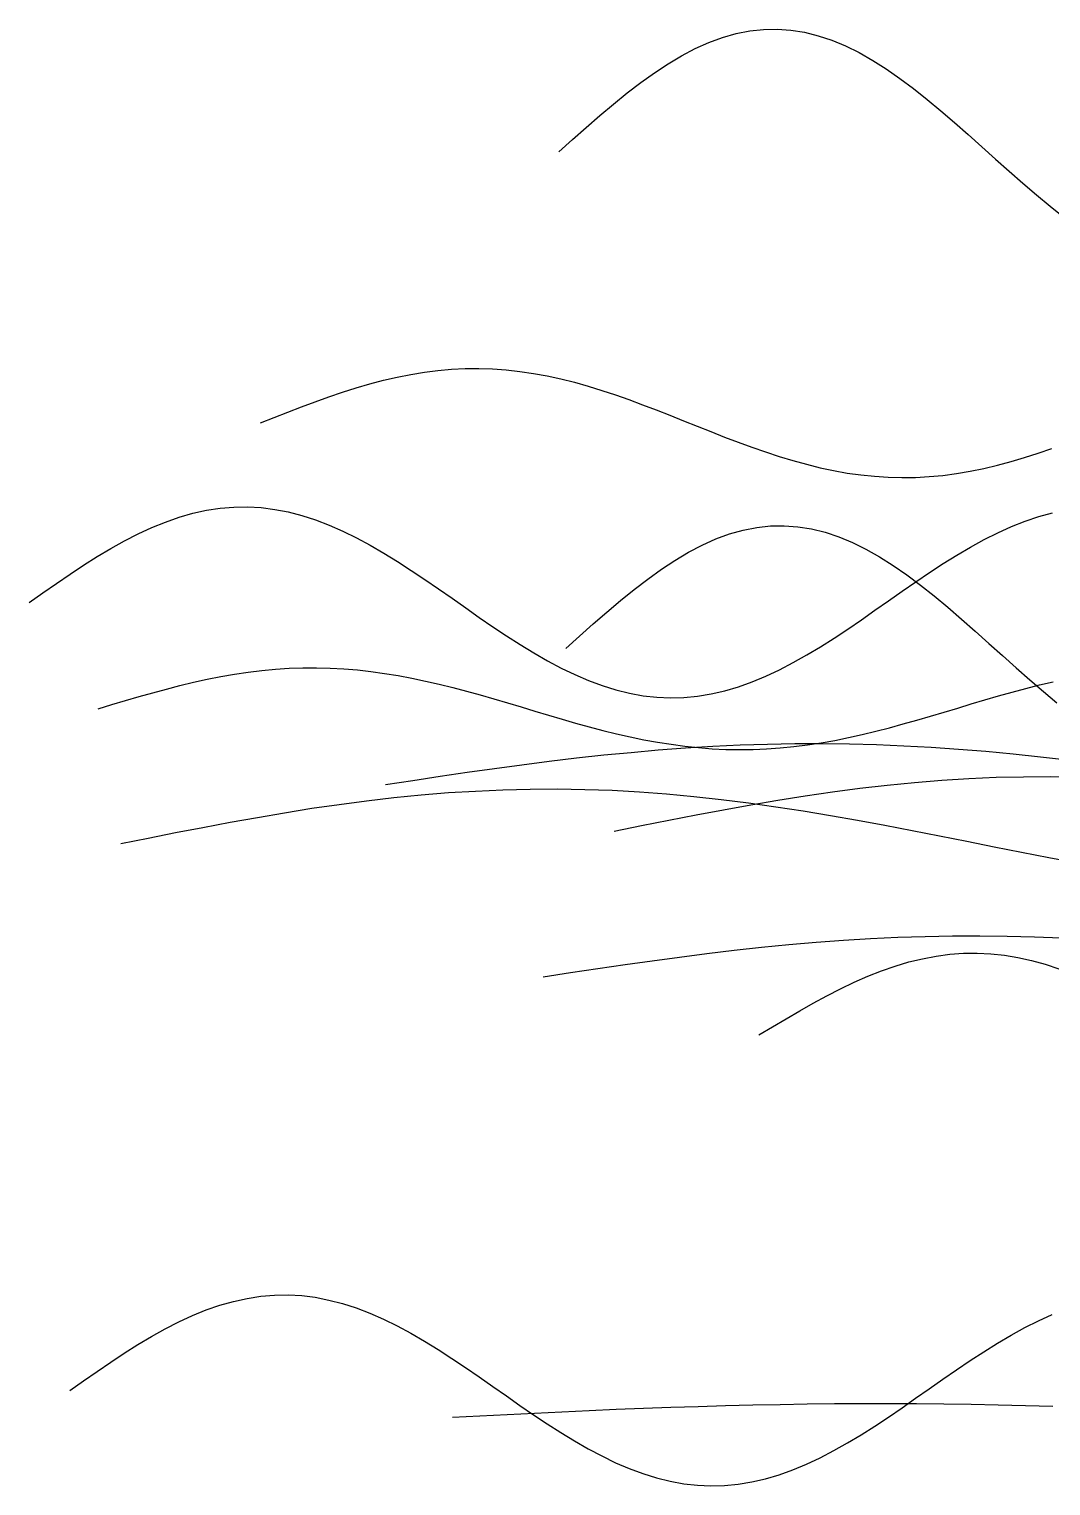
# Model space of a CAD drawing. Header units: metres. Extents: x -249 to 352, y -252 to 258.
# Drawn here: x -241.6 to -166.8, y -246.9 to -140.1 of the extents above; entities that cross this region are included whole.
import ezdxf

# ---------------------------------------------------------------- set-up
doc = ezdxf.new("R2010")
doc.units = ezdxf.units.M

msp = doc.modelspace()

# ---------------------------------------------------------------- linework, layer by layer
for p, q in [((-191.82, -141.11, -433.01), (-190.82, -140.74, -433.01)), ((-190.82, -140.74, -433.01), (-189.82, -140.45, -433.01)), ((-189.82, -140.45, -433.01), (-188.82, -140.26, -433.01)), ((-188.82, -140.26, -433.01), (-187.82, -140.15, -433.01)), ((-187.82, -140.15, -433.01), (-186.82, -140.13, -433.01)), ((-186.82, -140.13, -433.01), (-185.82, -140.2, -433.01)), ((-185.82, -140.2, -433.01), (-184.82, -140.36, -433.01)), ((-184.82, -140.36, -433.01), (-183.82, -140.61, -433.01)), ((-183.82, -140.61, -433.01), (-182.82, -140.94, -433.01)), ((-193.82, -142.08, -433.01), (-192.82, -141.55, -433.01)), ((-192.82, -141.55, -433.01), (-191.82, -141.11, -433.01)), ((-182.82, -140.94, -433.01), (-181.82, -141.36, -433.01)), ((-181.82, -141.36, -433.01), (-180.82, -141.85, -433.01)), ((-180.82, -141.85, -433.01), (-179.82, -142.42, -433.01)), ((-195.82, -143.33, -433.01), (-194.82, -142.67, -433.01)), ((-194.82, -142.67, -433.01), (-193.82, -142.08, -433.01)), ((-179.82, -142.42, -433.01), (-178.82, -143.05, -433.01)), ((-197.82, -144.81, -433.01), (-196.82, -144.04, -433.01)), ((-196.82, -144.04, -433.01), (-195.82, -143.33, -433.01)), ((-178.82, -143.05, -433.01), (-177.82, -143.74, -433.01)), ((-177.82, -143.74, -433.01), (-176.82, -144.49, -433.01)), ((-198.82, -145.62, -433.01), (-197.82, -144.81, -433.01)), ((-176.82, -144.49, -433.01), (-175.82, -145.28, -433.01)), ((-199.82, -146.47, -433.01), (-198.82, -145.62, -433.01)), ((-175.82, -145.28, -433.01), (-174.82, -146.11, -433.01)), ((-174.82, -146.11, -433.01), (-173.82, -146.97, -433.01)), ((-200.82, -147.34, -433.01), (-199.82, -146.47, -433.01)), ((-173.82, -146.97, -433.01), (-172.82, -147.86, -433.01)), ((-202.82, -149.13, -433.01), (-201.82, -148.23, -433.01)), ((-201.82, -148.23, -433.01), (-200.82, -147.34, -433.01)), ((-172.82, -147.86, -433.01), (-171.82, -148.75, -433.01)), ((-171.82, -148.75, -433.01), (-170.82, -149.65, -433.01)), ((-170.82, -149.65, -433.01), (-169.82, -150.55, -433.01)), ((-169.82, -150.55, -433.01), (-168.82, -151.43, -433.01)), ((-168.82, -151.43, -433.01), (-167.82, -152.28, -433.01)), ((-167.82, -152.28, -433.01), (-166.82, -153.11, -433.01)), ((-166.82, -153.11, -433.01), (-165.82, -153.9, -433.01)), ((-214.68, -165.63, -433.01), (-213.68, -165.43, -433.01)), ((-213.68, -165.43, -433.01), (-212.68, -165.27, -433.01)), ((-212.68, -165.27, -433.01), (-211.68, -165.14, -433.01)), ((-211.68, -165.14, -433.01), (-210.68, -165.05, -433.01)), ((-210.68, -165.05, -433.01), (-209.68, -165, -433.01)), ((-209.68, -165, -433.01), (-208.68, -165, -433.01)), ((-208.68, -165, -433.01), (-207.68, -165.03, -433.01)), ((-207.68, -165.03, -433.01), (-206.68, -165.1, -433.01)), ((-206.68, -165.1, -433.01), (-205.68, -165.21, -433.01)), ((-205.68, -165.21, -433.01), (-204.68, -165.36, -433.01)), ((-204.68, -165.36, -433.01), (-203.68, -165.54, -433.01)), ((-218.68, -166.74, -433.01), (-217.68, -166.42, -433.01)), ((-217.68, -166.42, -433.01), (-216.68, -166.12, -433.01)), ((-216.68, -166.12, -433.01), (-215.68, -165.86, -433.01)), ((-215.68, -165.86, -433.01), (-214.68, -165.63, -433.01)), ((-203.68, -165.54, -433.01), (-202.68, -165.76, -433.01)), ((-202.68, -165.76, -433.01), (-201.68, -166.01, -433.01)), ((-201.68, -166.01, -433.01), (-200.68, -166.29, -433.01)), ((-200.68, -166.29, -433.01), (-199.68, -166.6, -433.01)), ((-221.68, -167.81, -433.01), (-220.68, -167.44, -433.01)), ((-220.68, -167.44, -433.01), (-219.68, -167.08, -433.01)), ((-219.68, -167.08, -433.01), (-218.68, -166.74, -433.01)), ((-199.68, -166.6, -433.01), (-198.68, -166.93, -433.01)), ((-198.68, -166.93, -433.01), (-197.68, -167.28, -433.01)), ((-197.68, -167.28, -433.01), (-196.68, -167.65, -433.01)), ((-224.68, -168.99, -433.01), (-223.68, -168.59, -433.01)), ((-223.68, -168.59, -433.01), (-222.68, -168.2, -433.01)), ((-222.68, -168.2, -433.01), (-221.68, -167.81, -433.01)), ((-196.68, -167.65, -433.01), (-195.68, -168.04, -433.01)), ((-195.68, -168.04, -433.01), (-194.68, -168.43, -433.01)), ((-194.68, -168.43, -433.01), (-193.68, -168.83, -433.01)), ((-193.68, -168.83, -433.01), (-192.68, -169.23, -433.01)), ((-192.68, -169.23, -433.01), (-191.68, -169.62, -433.01)), ((-191.68, -169.62, -433.01), (-190.68, -170.02, -433.01)), ((-190.68, -170.02, -433.01), (-189.68, -170.4, -433.01)), ((-189.68, -170.4, -433.01), (-188.68, -170.76, -433.01)), ((-188.68, -170.76, -433.01), (-187.68, -171.11, -433.01)), ((-187.68, -171.11, -433.01), (-186.68, -171.44, -433.01)), ((-186.68, -171.44, -433.01), (-185.68, -171.74, -433.01)), ((-185.68, -171.74, -433.01), (-184.68, -172.02, -433.01)), ((-170.68, -172.08, -433.01), (-169.68, -171.82, -433.01)), ((-169.68, -171.82, -433.01), (-168.68, -171.52, -433.01)), ((-168.68, -171.52, -433.01), (-167.68, -171.2, -433.01)), ((-167.68, -171.2, -433.01), (-166.68, -170.85, -433.01)), ((-184.68, -172.02, -433.01), (-183.68, -172.27, -433.01)), ((-183.68, -172.27, -433.01), (-182.68, -172.48, -433.01)), ((-182.68, -172.48, -433.01), (-181.68, -172.66, -433.01)), ((-181.68, -172.66, -433.01), (-180.68, -172.8, -433.01)), ((-180.68, -172.8, -433.01), (-179.68, -172.9, -433.01)), ((-179.68, -172.9, -433.01), (-178.68, -172.97, -433.01)), ((-176.68, -172.98, -433.01), (-175.68, -172.92, -433.01)), ((-175.68, -172.92, -433.01), (-174.68, -172.83, -433.01)), ((-174.68, -172.83, -433.01), (-173.68, -172.7, -433.01)), ((-173.68, -172.7, -433.01), (-172.68, -172.53, -433.01)), ((-172.68, -172.53, -433.01), (-171.68, -172.32, -433.01)), ((-171.68, -172.32, -433.01), (-170.68, -172.08, -433.01)), ((-178.68, -172.97, -433.01), (-177.68, -172.99, -433.01)), ((-177.68, -172.99, -433.01), (-176.68, -172.98, -433.01)), ((-231.65, -176.25, -433.01), (-230.65, -175.9, -433.01)), ((-230.65, -175.9, -433.01), (-229.65, -175.61, -433.01)), ((-229.65, -175.61, -433.01), (-228.65, -175.39, -433.01)), ((-228.65, -175.39, -433.01), (-227.65, -175.24, -433.01)), ((-227.65, -175.24, -433.01), (-226.65, -175.15, -433.01)), ((-226.65, -175.15, -433.01), (-225.65, -175.14, -433.01)), ((-225.65, -175.14, -433.01), (-224.65, -175.19, -433.01)), ((-224.65, -175.19, -433.01), (-223.65, -175.32, -433.01)), ((-223.65, -175.32, -433.01), (-222.65, -175.51, -433.01)), ((-222.65, -175.51, -433.01), (-221.65, -175.77, -433.01)), ((-221.65, -175.77, -433.01), (-220.65, -176.09, -433.01)), ((-220.65, -176.09, -433.01), (-219.65, -176.48, -433.01)), ((-168.65, -176.18, -433.01), (-167.65, -175.85, -433.01)), ((-167.65, -175.85, -433.01), (-166.65, -175.57, -433.01)), ((-234.65, -177.63, -433.01), (-233.65, -177.11, -433.01)), ((-233.65, -177.11, -433.01), (-232.65, -176.65, -433.01)), ((-232.65, -176.65, -433.01), (-231.65, -176.25, -433.01)), ((-219.65, -176.48, -433.01), (-218.65, -176.92, -433.01)), ((-218.65, -176.92, -433.01), (-217.65, -177.41, -433.01)), ((-191.31, -177.49, -433.01), (-190.31, -177.12, -433.01)), ((-190.31, -177.12, -433.01), (-189.31, -176.84, -433.01)), ((-189.31, -176.84, -433.01), (-188.31, -176.64, -433.01)), ((-188.31, -176.64, -433.01), (-187.31, -176.53, -433.01)), ((-187.31, -176.53, -433.01), (-186.31, -176.52, -433.01)), ((-186.31, -176.52, -433.01), (-185.31, -176.59, -433.01)), ((-185.31, -176.59, -433.01), (-184.31, -176.75, -433.01)), ((-184.31, -176.75, -433.01), (-183.31, -176.99, -433.01)), ((-183.31, -176.99, -433.01), (-182.31, -177.33, -433.01)), ((-171.65, -177.54, -433.01), (-170.65, -177.03, -433.01)), ((-170.65, -177.03, -433.01), (-169.65, -176.58, -433.01)), ((-169.65, -176.58, -433.01), (-168.65, -176.18, -433.01)), ((-236.65, -178.78, -433.01), (-235.65, -178.18, -433.01)), ((-235.65, -178.18, -433.01), (-234.65, -177.63, -433.01)), ((-217.65, -177.41, -433.01), (-216.65, -177.95, -433.01)), ((-216.65, -177.95, -433.01), (-215.65, -178.53, -433.01)), ((-193.31, -178.46, -433.01), (-192.31, -177.94, -433.01)), ((-192.31, -177.94, -433.01), (-191.31, -177.49, -433.01)), ((-182.31, -177.33, -433.01), (-181.31, -177.74, -433.01)), ((-181.31, -177.74, -433.01), (-180.31, -178.23, -433.01)), ((-180.31, -178.23, -433.01), (-179.31, -178.8, -433.01)), ((-173.65, -178.68, -433.01), (-172.65, -178.09, -433.01)), ((-172.65, -178.09, -433.01), (-171.65, -177.54, -433.01)), ((-237.65, -179.41, -433.01), (-236.65, -178.78, -433.01)), ((-215.65, -178.53, -433.01), (-214.65, -179.14, -433.01)), ((-214.65, -179.14, -433.01), (-213.65, -179.79, -433.01)), ((-195.31, -179.71, -433.01), (-194.31, -179.06, -433.01)), ((-194.31, -179.06, -433.01), (-193.31, -178.46, -433.01)), ((-179.31, -178.8, -433.01), (-178.31, -179.43, -433.01)), ((-175.65, -179.96, -433.01), (-174.65, -179.3, -433.01)), ((-174.65, -179.3, -433.01), (-173.65, -178.68, -433.01)), ((-239.65, -180.75, -433.01), (-238.65, -180.07, -433.01)), ((-238.65, -180.07, -433.01), (-237.65, -179.41, -433.01)), ((-213.65, -179.79, -433.01), (-212.65, -180.46, -433.01)), ((-196.31, -180.43, -433.01), (-195.31, -179.71, -433.01)), ((-178.31, -179.43, -433.01), (-177.31, -180.13, -433.01)), ((-177.31, -180.13, -433.01), (-176.31, -180.87, -433.01)), ((-176.65, -180.63, -433.01), (-175.65, -179.96, -433.01)), ((-241.65, -182.14, -433.01), (-240.65, -181.44, -433.01)), ((-240.65, -181.44, -433.01), (-239.65, -180.75, -433.01)), ((-212.65, -180.46, -433.01), (-211.65, -181.15, -433.01)), ((-211.65, -181.15, -433.01), (-210.65, -181.84, -433.01)), ((-198.31, -182.01, -433.01), (-197.31, -181.2, -433.01)), ((-197.31, -181.2, -433.01), (-196.31, -180.43, -433.01)), ((-178.65, -182.02, -433.01), (-177.65, -181.32, -433.01)), ((-177.65, -181.32, -433.01), (-176.65, -180.63, -433.01)), ((-176.31, -180.87, -433.01), (-175.31, -181.66, -433.01)), ((-210.65, -181.84, -433.01), (-209.65, -182.54, -433.01)), ((-199.31, -182.85, -433.01), (-198.31, -182.01, -433.01)), ((-179.65, -182.72, -433.01), (-178.65, -182.02, -433.01)), ((-175.31, -181.66, -433.01), (-174.31, -182.5, -433.01)), ((-174.31, -182.5, -433.01), (-173.31, -183.36, -433.01)), ((-209.65, -182.54, -433.01), (-208.65, -183.24, -433.01)), ((-208.65, -183.24, -433.01), (-207.65, -183.92, -433.01)), ((-200.31, -183.72, -433.01), (-199.31, -182.85, -433.01)), ((-181.65, -184.09, -433.01), (-180.65, -183.41, -433.01)), ((-180.65, -183.41, -433.01), (-179.65, -182.72, -433.01)), ((-173.31, -183.36, -433.01), (-172.31, -184.24, -433.01)), ((-207.65, -183.92, -433.01), (-206.65, -184.59, -433.01)), ((-206.65, -184.59, -433.01), (-205.65, -185.23, -433.01)), ((-202.31, -185.51, -433.01), (-201.31, -184.61, -433.01)), ((-201.31, -184.61, -433.01), (-200.31, -183.72, -433.01)), ((-182.65, -184.75, -433.01), (-181.65, -184.09, -433.01)), ((-172.31, -184.24, -433.01), (-171.31, -185.14, -433.01)), ((-205.65, -185.23, -433.01), (-204.65, -185.84, -433.01)), ((-184.65, -185.99, -433.01), (-183.65, -185.39, -433.01)), ((-183.65, -185.39, -433.01), (-182.65, -184.75, -433.01)), ((-171.31, -185.14, -433.01), (-170.31, -186.04, -433.01)), ((-204.65, -185.84, -433.01), (-203.65, -186.42, -433.01)), ((-203.65, -186.42, -433.01), (-202.65, -186.95, -433.01)), ((-186.65, -187.07, -433.01), (-185.65, -186.55, -433.01)), ((-185.65, -186.55, -433.01), (-184.65, -185.99, -433.01)), ((-170.31, -186.04, -433.01), (-169.31, -186.93, -433.01)), ((-229.59, -187.99, -433.01), (-228.59, -187.77, -433.01)), ((-228.59, -187.77, -433.01), (-227.59, -187.58, -433.01)), ((-227.59, -187.58, -433.01), (-226.59, -187.4, -433.01)), ((-226.59, -187.4, -433.01), (-225.59, -187.25, -433.01)), ((-225.59, -187.25, -433.01), (-224.59, -187.13, -433.01)), ((-224.59, -187.13, -433.01), (-223.59, -187.04, -433.01)), ((-223.59, -187.04, -433.01), (-222.59, -186.97, -433.01)), ((-222.59, -186.97, -433.01), (-221.59, -186.93, -433.01)), ((-221.59, -186.93, -433.01), (-220.59, -186.93, -433.01)), ((-220.59, -186.93, -433.01), (-219.59, -186.95, -433.01)), ((-219.59, -186.95, -433.01), (-218.59, -187.01, -433.01)), ((-218.59, -187.01, -433.01), (-217.59, -187.09, -433.01)), ((-217.59, -187.09, -433.01), (-216.59, -187.2, -433.01)), ((-216.59, -187.2, -433.01), (-215.59, -187.34, -433.01)), ((-215.59, -187.34, -433.01), (-214.59, -187.5, -433.01)), ((-214.59, -187.5, -433.01), (-213.59, -187.69, -433.01)), ((-213.59, -187.69, -433.01), (-212.59, -187.9, -433.01)), ((-202.65, -186.95, -433.01), (-201.65, -187.43, -433.01)), ((-201.65, -187.43, -433.01), (-200.65, -187.86, -433.01)), ((-200.65, -187.86, -433.01), (-199.65, -188.24, -433.01)), ((-188.65, -187.96, -433.01), (-187.65, -187.55, -433.01)), ((-187.65, -187.55, -433.01), (-186.65, -187.07, -433.01)), ((-169.31, -186.93, -433.01), (-168.31, -187.81, -433.01)), ((-168.31, -187.81, -433.01), (-167.31, -188.67, -433.01)), ((-233.59, -189.04, -433.01), (-232.59, -188.76, -433.01)), ((-232.59, -188.76, -433.01), (-231.59, -188.49, -433.01)), ((-231.59, -188.49, -433.01), (-230.59, -188.23, -433.01)), ((-230.59, -188.23, -433.01), (-229.59, -187.99, -433.01)), ((-212.59, -187.9, -433.01), (-211.59, -188.13, -433.01)), ((-211.59, -188.13, -433.01), (-210.59, -188.38, -433.01)), ((-210.59, -188.38, -433.01), (-209.59, -188.64, -433.01)), ((-209.59, -188.64, -433.01), (-208.59, -188.92, -433.01)), ((-208.59, -188.92, -433.01), (-207.59, -189.21, -433.01)), ((-199.65, -188.24, -433.01), (-198.65, -188.55, -433.01)), ((-198.65, -188.55, -433.01), (-197.65, -188.8, -433.01)), ((-197.65, -188.8, -433.01), (-196.65, -188.98, -433.01)), ((-192.65, -189.01, -433.01), (-191.65, -188.85, -433.01)), ((-191.65, -188.85, -433.01), (-190.65, -188.62, -433.01)), ((-190.65, -188.62, -433.01), (-189.65, -188.32, -433.01)), ((-189.65, -188.32, -433.01), (-188.65, -187.96, -433.01)), ((-170.59, -188.99, -433.01), (-169.59, -188.71, -433.01)), ((-169.59, -188.71, -433.01), (-168.59, -188.44, -433.01)), ((-168.59, -188.44, -433.01), (-167.59, -188.19, -433.01)), ((-167.59, -188.19, -433.01), (-166.59, -187.96, -433.01)), ((-167.31, -188.67, -433.01), (-166.31, -189.49, -433.01)), ((-236.59, -189.93, -433.01), (-235.59, -189.63, -433.01)), ((-235.59, -189.63, -433.01), (-234.59, -189.33, -433.01)), ((-234.59, -189.33, -433.01), (-233.59, -189.04, -433.01)), ((-207.59, -189.21, -433.01), (-206.59, -189.5, -433.01)), ((-206.59, -189.5, -433.01), (-205.59, -189.8, -433.01)), ((-205.59, -189.8, -433.01), (-204.59, -190.1, -433.01)), ((-196.65, -188.98, -433.01), (-195.65, -189.09, -433.01)), ((-195.65, -189.09, -433.01), (-194.65, -189.14, -433.01)), ((-194.65, -189.14, -433.01), (-193.65, -189.11, -433.01)), ((-193.65, -189.11, -433.01), (-192.65, -189.01, -433.01)), ((-174.59, -190.18, -433.01), (-173.59, -189.88, -433.01)), ((-173.59, -189.88, -433.01), (-172.59, -189.58, -433.01)), ((-172.59, -189.58, -433.01), (-171.59, -189.28, -433.01)), ((-171.59, -189.28, -433.01), (-170.59, -188.99, -433.01)), ((-204.59, -190.1, -433.01), (-203.59, -190.4, -433.01)), ((-203.59, -190.4, -433.01), (-202.59, -190.69, -433.01)), ((-202.59, -190.69, -433.01), (-201.59, -190.98, -433.01)), ((-201.59, -190.98, -433.01), (-200.59, -191.25, -433.01)), ((-178.59, -191.32, -433.01), (-177.59, -191.05, -433.01)), ((-177.59, -191.05, -433.01), (-176.59, -190.77, -433.01)), ((-176.59, -190.77, -433.01), (-175.59, -190.47, -433.01)), ((-175.59, -190.47, -433.01), (-174.59, -190.18, -433.01)), ((-200.59, -191.25, -433.01), (-199.59, -191.52, -433.01)), ((-199.59, -191.52, -433.01), (-198.59, -191.76, -433.01)), ((-198.59, -191.76, -433.01), (-197.59, -191.99, -433.01)), ((-197.59, -191.99, -433.01), (-196.59, -192.2, -433.01)), ((-182.59, -192.25, -433.01), (-181.59, -192.04, -433.01)), ((-181.59, -192.04, -433.01), (-180.59, -191.82, -433.01)), ((-180.59, -191.82, -433.01), (-179.59, -191.58, -433.01)), ((-179.59, -191.58, -433.01), (-178.59, -191.32, -433.01)), ((-199.53, -193.32, -433.01), (-197.53, -193.13, -433.01)), ((-197.53, -193.13, -433.01), (-195.53, -192.95, -433.01)), ((-196.59, -192.2, -433.01), (-195.59, -192.38, -433.01)), ((-195.59, -192.38, -433.01), (-194.59, -192.54, -433.01)), ((-195.53, -192.95, -433.01), (-193.53, -192.8, -433.01)), ((-194.59, -192.54, -433.01), (-193.59, -192.68, -433.01)), ((-193.59, -192.68, -433.01), (-192.59, -192.78, -433.01)), ((-193.53, -192.8, -433.01), (-191.53, -192.68, -433.01)), ((-192.59, -192.78, -433.01), (-191.59, -192.86, -433.01)), ((-191.59, -192.86, -433.01), (-190.59, -192.91, -433.01)), ((-191.53, -192.68, -433.01), (-189.53, -192.58, -433.01)), ((-190.59, -192.91, -433.01), (-189.59, -192.93, -433.01)), ((-189.59, -192.93, -433.01), (-188.59, -192.92, -433.01)), ((-189.53, -192.58, -433.01), (-187.53, -192.52, -433.01)), ((-188.59, -192.92, -433.01), (-187.59, -192.87, -433.01)), ((-187.59, -192.87, -433.01), (-186.59, -192.8, -433.01)), ((-187.53, -192.52, -433.01), (-185.53, -192.48, -433.01)), ((-186.59, -192.8, -433.01), (-185.59, -192.7, -433.01)), ((-185.59, -192.7, -433.01), (-184.59, -192.58, -433.01)), ((-185.53, -192.48, -433.01), (-183.53, -192.48, -433.01)), ((-184.59, -192.58, -433.01), (-183.59, -192.42, -433.01)), ((-183.59, -192.42, -433.01), (-182.59, -192.25, -433.01)), ((-183.53, -192.48, -433.01), (-181.53, -192.5, -433.01)), ((-181.53, -192.5, -433.01), (-179.53, -192.55, -433.01)), ((-179.53, -192.55, -433.01), (-177.53, -192.64, -433.01)), ((-177.53, -192.64, -433.01), (-175.53, -192.75, -433.01)), ((-175.53, -192.75, -433.01), (-173.53, -192.89, -433.01)), ((-173.53, -192.89, -433.01), (-171.53, -193.05, -433.01)), ((-171.53, -193.05, -433.01), (-169.53, -193.24, -433.01)), ((-207.53, -194.31, -433.01), (-205.53, -194.04, -433.01)), ((-205.53, -194.04, -433.01), (-203.53, -193.78, -433.01)), ((-203.53, -193.78, -433.01), (-201.53, -193.54, -433.01)), ((-201.53, -193.54, -433.01), (-199.53, -193.32, -433.01)), ((-169.53, -193.24, -433.01), (-167.53, -193.45, -433.01)), ((-167.53, -193.45, -433.01), (-165.53, -193.68, -433.01)), ((-215.53, -195.48, -433.01), (-213.53, -195.18, -433.01)), ((-213.53, -195.18, -433.01), (-211.53, -194.88, -433.01)), ((-211.53, -194.88, -433.01), (-209.53, -194.59, -433.01)), ((-209.53, -194.59, -433.01), (-207.53, -194.31, -433.01)), ((-178.76, -195.53, -433.01), (-176.76, -195.33, -433.01)), ((-176.76, -195.33, -433.01), (-174.76, -195.17, -433.01)), ((-174.76, -195.17, -433.01), (-172.76, -195.04, -433.01)), ((-172.76, -195.04, -433.01), (-170.76, -194.95, -433.01)), ((-170.76, -194.95, -433.01), (-168.76, -194.91, -433.01)), ((-168.76, -194.91, -433.01), (-166.76, -194.9, -433.01)), ((-166.76, -194.9, -433.01), (-164.76, -194.93, -433.01)), ((-214.92, -196.44, -433.01), (-212.92, -196.24, -433.01)), ((-212.92, -196.24, -433.01), (-210.92, -196.08, -433.01)), ((-210.92, -196.08, -433.01), (-208.92, -195.96, -433.01)), ((-208.92, -195.96, -433.01), (-206.92, -195.87, -433.01)), ((-206.92, -195.87, -433.01), (-204.92, -195.82, -433.01)), ((-204.92, -195.82, -433.01), (-202.92, -195.81, -433.01)), ((-202.92, -195.81, -433.01), (-200.92, -195.84, -433.01)), ((-200.92, -195.84, -433.01), (-198.92, -195.91, -433.01)), ((-198.92, -195.91, -433.01), (-196.92, -196.02, -433.01)), ((-196.92, -196.02, -433.01), (-194.92, -196.17, -433.01)), ((-194.92, -196.17, -433.01), (-192.92, -196.36, -433.01)), ((-192.92, -196.36, -433.01), (-190.92, -196.58, -433.01)), ((-186.76, -196.64, -433.01), (-184.76, -196.32, -433.01)), ((-184.76, -196.32, -433.01), (-182.76, -196.03, -433.01)), ((-182.76, -196.03, -433.01), (-180.76, -195.76, -433.01)), ((-180.76, -195.76, -433.01), (-178.76, -195.53, -433.01)), ((-222.92, -197.55, -433.01), (-220.92, -197.23, -433.01)), ((-220.92, -197.23, -433.01), (-218.92, -196.94, -433.01)), ((-218.92, -196.94, -433.01), (-216.92, -196.68, -433.01)), ((-216.92, -196.68, -433.01), (-214.92, -196.44, -433.01)), ((-192.76, -197.71, -433.01), (-190.76, -197.34, -433.01)), ((-190.92, -196.58, -433.01), (-188.92, -196.83, -433.01)), ((-190.76, -197.34, -433.01), (-188.76, -196.98, -433.01)), ((-188.92, -196.83, -433.01), (-186.92, -197.11, -433.01)), ((-188.76, -196.98, -433.01), (-186.76, -196.64, -433.01)), ((-186.92, -197.11, -433.01), (-184.92, -197.42, -433.01)), ((-184.92, -197.42, -433.01), (-182.92, -197.75, -433.01)), ((-228.92, -198.63, -433.01), (-226.92, -198.25, -433.01)), ((-226.92, -198.25, -433.01), (-224.92, -197.89, -433.01)), ((-224.92, -197.89, -433.01), (-222.92, -197.55, -433.01)), ((-198.76, -198.9, -433.01), (-196.76, -198.5, -433.01)), ((-196.76, -198.5, -433.01), (-194.76, -198.1, -433.01)), ((-194.76, -198.1, -433.01), (-192.76, -197.71, -433.01)), ((-182.92, -197.75, -433.01), (-180.92, -198.1, -433.01)), ((-180.92, -198.1, -433.01), (-178.92, -198.47, -433.01)), ((-178.92, -198.47, -433.01), (-176.92, -198.85, -433.01)), ((-234.92, -199.81, -433.01), (-232.92, -199.41, -433.01)), ((-232.92, -199.41, -433.01), (-230.92, -199.01, -433.01)), ((-230.92, -199.01, -433.01), (-228.92, -198.63, -433.01)), ((-176.92, -198.85, -433.01), (-174.92, -199.24, -433.01)), ((-174.92, -199.24, -433.01), (-172.92, -199.64, -433.01)), ((-172.92, -199.64, -433.01), (-170.92, -200.04, -433.01)), ((-170.92, -200.04, -433.01), (-168.92, -200.44, -433.01)), ((-168.92, -200.44, -433.01), (-166.92, -200.83, -433.01)), ((-166.92, -200.83, -433.01), (-164.92, -201.21, -433.01)), ((-185.97, -207.22, -433.01), (-183.97, -207.04, -433.01)), ((-183.97, -207.04, -433.01), (-181.97, -206.89, -433.01)), ((-181.97, -206.89, -433.01), (-179.97, -206.77, -433.01)), ((-179.97, -206.77, -433.01), (-177.97, -206.68, -433.01)), ((-177.97, -206.68, -433.01), (-175.97, -206.61, -433.01)), ((-175.97, -206.61, -433.01), (-173.97, -206.57, -433.01)), ((-173.97, -206.57, -433.01), (-171.97, -206.57, -433.01)), ((-171.97, -206.57, -433.01), (-169.97, -206.59, -433.01)), ((-169.97, -206.59, -433.01), (-167.97, -206.64, -433.01)), ((-167.97, -206.64, -433.01), (-165.97, -206.73, -433.01)), ((-195.97, -208.4, -433.01), (-193.97, -208.13, -433.01)), ((-193.97, -208.13, -433.01), (-191.97, -207.87, -433.01)), ((-191.97, -207.87, -433.01), (-189.97, -207.63, -433.01)), ((-189.97, -207.63, -433.01), (-187.97, -207.41, -433.01)), ((-187.97, -207.41, -433.01), (-185.97, -207.22, -433.01)), ((-176.17, -208.25, -433.01), (-175.17, -208.06, -433.01)), ((-175.17, -208.06, -433.01), (-174.17, -207.92, -433.01)), ((-174.17, -207.92, -433.01), (-173.17, -207.85, -433.01)), ((-173.17, -207.85, -433.01), (-172.17, -207.84, -433.01)), ((-172.17, -207.84, -433.01), (-171.17, -207.89, -433.01)), ((-171.17, -207.89, -433.01), (-170.17, -207.99, -433.01)), ((-170.17, -207.99, -433.01), (-169.17, -208.16, -433.01)), ((-169.17, -208.16, -433.01), (-168.17, -208.38, -433.01)), ((-201.97, -209.27, -433.01), (-199.97, -208.97, -433.01)), ((-199.97, -208.97, -433.01), (-197.97, -208.68, -433.01)), ((-197.97, -208.68, -433.01), (-195.97, -208.4, -433.01)), ((-180.17, -209.53, -433.01), (-179.17, -209.14, -433.01)), ((-179.17, -209.14, -433.01), (-178.17, -208.79, -433.01)), ((-178.17, -208.79, -433.01), (-177.17, -208.49, -433.01)), ((-177.17, -208.49, -433.01), (-176.17, -208.25, -433.01)), ((-168.17, -208.38, -433.01), (-167.17, -208.66, -433.01)), ((-167.17, -208.66, -433.01), (-166.17, -208.99, -433.01)), ((-203.97, -209.57, -433.01), (-201.97, -209.27, -433.01)), ((-182.17, -210.45, -433.01), (-181.17, -209.97, -433.01)), ((-181.17, -209.97, -433.01), (-180.17, -209.53, -433.01)), ((-184.17, -211.5, -433.01), (-183.17, -210.96, -433.01)), ((-183.17, -210.96, -433.01), (-182.17, -210.45, -433.01)), ((-186.17, -212.65, -433.01), (-185.17, -212.06, -433.01)), ((-185.17, -212.06, -433.01), (-184.17, -211.5, -433.01)), ((-188.17, -213.84, -433.01), (-187.17, -213.24, -433.01)), ((-187.17, -213.24, -433.01), (-186.17, -212.65, -433.01)), ((-228.67, -233.99, -433.01), (-227.67, -233.64, -433.01)), ((-227.67, -233.64, -433.01), (-226.67, -233.36, -433.01)), ((-226.67, -233.36, -433.01), (-225.67, -233.14, -433.01)), ((-225.67, -233.14, -433.01), (-224.67, -232.98, -433.01)), ((-224.67, -232.98, -433.01), (-223.67, -232.9, -433.01)), ((-223.67, -232.9, -433.01), (-222.67, -232.88, -433.01)), ((-222.67, -232.88, -433.01), (-221.67, -232.94, -433.01)), ((-221.67, -232.94, -433.01), (-220.67, -233.06, -433.01)), ((-220.67, -233.06, -433.01), (-219.67, -233.26, -433.01)), ((-219.67, -233.26, -433.01), (-218.67, -233.51, -433.01)), ((-218.67, -233.51, -433.01), (-217.67, -233.84, -433.01)), ((-230.67, -234.86, -433.01), (-229.67, -234.4, -433.01)), ((-229.67, -234.4, -433.01), (-228.67, -233.99, -433.01)), ((-217.67, -233.84, -433.01), (-216.67, -234.22, -433.01)), ((-216.67, -234.22, -433.01), (-215.67, -234.66, -433.01)), ((-215.67, -234.66, -433.01), (-214.67, -235.15, -433.01)), ((-168.67, -235.28, -433.01), (-167.67, -234.78, -433.01)), ((-167.67, -234.78, -433.01), (-166.67, -234.32, -433.01)), ((-232.67, -235.93, -433.01), (-231.67, -235.37, -433.01)), ((-231.67, -235.37, -433.01), (-230.67, -234.86, -433.01)), ((-214.67, -235.15, -433.01), (-213.67, -235.69, -433.01)), ((-213.67, -235.69, -433.01), (-212.67, -236.27, -433.01)), ((-170.67, -236.42, -433.01), (-169.67, -235.83, -433.01)), ((-169.67, -235.83, -433.01), (-168.67, -235.28, -433.01)), ((-234.67, -237.15, -433.01), (-233.67, -236.52, -433.01)), ((-233.67, -236.52, -433.01), (-232.67, -235.93, -433.01)), ((-212.67, -236.27, -433.01), (-211.67, -236.89, -433.01)), ((-211.67, -236.89, -433.01), (-210.67, -237.54, -433.01)), ((-171.67, -237.05, -433.01), (-170.67, -236.42, -433.01)), ((-236.67, -238.49, -433.01), (-235.67, -237.81, -433.01)), ((-235.67, -237.81, -433.01), (-234.67, -237.15, -433.01)), ((-210.67, -237.54, -433.01), (-209.67, -238.21, -433.01)), ((-173.67, -238.37, -433.01), (-172.67, -237.7, -433.01)), ((-172.67, -237.7, -433.01), (-171.67, -237.05, -433.01)), ((-237.67, -239.18, -433.01), (-236.67, -238.49, -433.01)), ((-209.67, -238.21, -433.01), (-208.67, -238.89, -433.01)), ((-208.67, -238.89, -433.01), (-207.67, -239.59, -433.01)), ((-175.67, -239.76, -433.01), (-174.67, -239.06, -433.01)), ((-174.67, -239.06, -433.01), (-173.67, -238.37, -433.01)), ((-238.67, -239.88, -433.01), (-237.67, -239.18, -433.01)), ((-207.67, -239.59, -433.01), (-206.67, -240.29, -433.01)), ((-176.67, -240.46, -433.01), (-175.67, -239.76, -433.01)), ((-206.67, -240.29, -433.01), (-205.67, -240.98, -433.01)), ((-205.67, -240.98, -433.01), (-204.67, -241.67, -433.01)), ((-198.61, -241.27, -433.01), (-196.61, -241.19, -433.01)), ((-196.61, -241.19, -433.01), (-194.61, -241.12, -433.01)), ((-194.61, -241.12, -433.01), (-192.61, -241.06, -433.01)), ((-192.61, -241.06, -433.01), (-190.61, -241, -433.01)), ((-190.61, -241, -433.01), (-188.61, -240.95, -433.01)), ((-188.61, -240.95, -433.01), (-186.61, -240.91, -433.01)), ((-186.61, -240.91, -433.01), (-184.61, -240.87, -433.01)), ((-184.61, -240.87, -433.01), (-182.61, -240.85, -433.01)), ((-182.61, -240.85, -433.01), (-180.61, -240.84, -433.01)), ((-180.61, -240.84, -433.01), (-178.61, -240.84, -433.01)), ((-178.67, -241.84, -433.01), (-177.67, -241.16, -433.01)), ((-178.61, -240.84, -433.01), (-176.61, -240.85, -433.01)), ((-177.67, -241.16, -433.01), (-176.67, -240.46, -433.01)), ((-176.61, -240.85, -433.01), (-174.61, -240.86, -433.01)), ((-174.61, -240.86, -433.01), (-172.61, -240.89, -433.01)), ((-172.61, -240.89, -433.01), (-170.61, -240.93, -433.01)), ((-170.61, -240.93, -433.01), (-168.61, -240.98, -433.01)), ((-168.61, -240.98, -433.01), (-166.61, -241.03, -433.01)), ((-210.61, -241.84, -433.01), (-208.61, -241.74, -433.01)), ((-208.61, -241.74, -433.01), (-206.61, -241.64, -433.01)), ((-206.61, -241.64, -433.01), (-204.61, -241.54, -433.01)), ((-204.67, -241.67, -433.01), (-203.67, -242.34, -433.01)), ((-204.61, -241.54, -433.01), (-202.61, -241.45, -433.01)), ((-202.61, -241.45, -433.01), (-200.61, -241.36, -433.01)), ((-200.61, -241.36, -433.01), (-198.61, -241.27, -433.01)), ((-179.67, -242.5, -433.01), (-178.67, -241.84, -433.01)), ((-203.67, -242.34, -433.01), (-202.67, -242.98, -433.01)), ((-202.67, -242.98, -433.01), (-201.67, -243.59, -433.01)), ((-181.67, -243.73, -433.01), (-180.67, -243.13, -433.01)), ((-180.67, -243.13, -433.01), (-179.67, -242.5, -433.01)), ((-201.67, -243.59, -433.01), (-200.67, -244.16, -433.01)), ((-200.67, -244.16, -433.01), (-199.67, -244.69, -433.01)), ((-183.67, -244.82, -433.01), (-182.67, -244.3, -433.01)), ((-182.67, -244.3, -433.01), (-181.67, -243.73, -433.01)), ((-199.67, -244.69, -433.01), (-198.67, -245.18, -433.01)), ((-198.67, -245.18, -433.01), (-197.67, -245.61, -433.01)), ((-185.67, -245.71, -433.01), (-184.67, -245.29, -433.01)), ((-184.67, -245.29, -433.01), (-183.67, -244.82, -433.01)), ((-197.67, -245.61, -433.01), (-196.67, -245.98, -433.01)), ((-196.67, -245.98, -433.01), (-195.67, -246.29, -433.01)), ((-195.67, -246.29, -433.01), (-194.67, -246.54, -433.01)), ((-194.67, -246.54, -433.01), (-193.67, -246.72, -433.01)), ((-188.67, -246.59, -433.01), (-187.67, -246.36, -433.01)), ((-187.67, -246.36, -433.01), (-186.67, -246.06, -433.01)), ((-186.67, -246.06, -433.01), (-185.67, -245.71, -433.01)), ((-193.67, -246.72, -433.01), (-192.67, -246.84, -433.01)), ((-192.67, -246.84, -433.01), (-191.67, -246.88, -433.01)), ((-191.67, -246.88, -433.01), (-190.67, -246.85, -433.01)), ((-190.67, -246.85, -433.01), (-189.67, -246.76, -433.01)), ((-189.67, -246.76, -433.01), (-188.67, -246.59, -433.01))]:
    msp.add_line(p, q)

doc.saveas('drawing.dxf')
